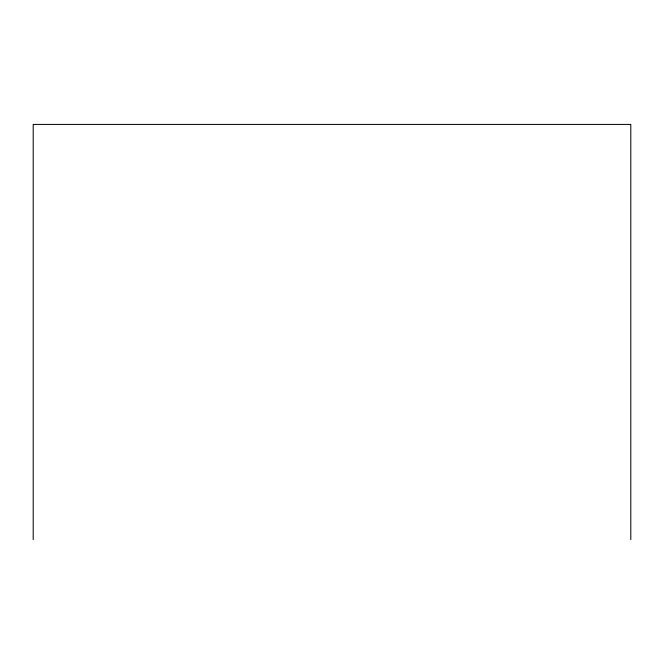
<?xml version="1.0" encoding="UTF-8"?>
<svg xmlns="http://www.w3.org/2000/svg" width="664" height="664" viewBox="0 0 664 664"><rect width="100%" height="100%" fill="white"/><g stroke="black" fill="none" stroke-linecap="round" stroke-linejoin="round"><path stroke-width="1" d="M630.8 539.575L630.8 124.425L33.2 124.425L33.2 539.575"/></g></svg>
